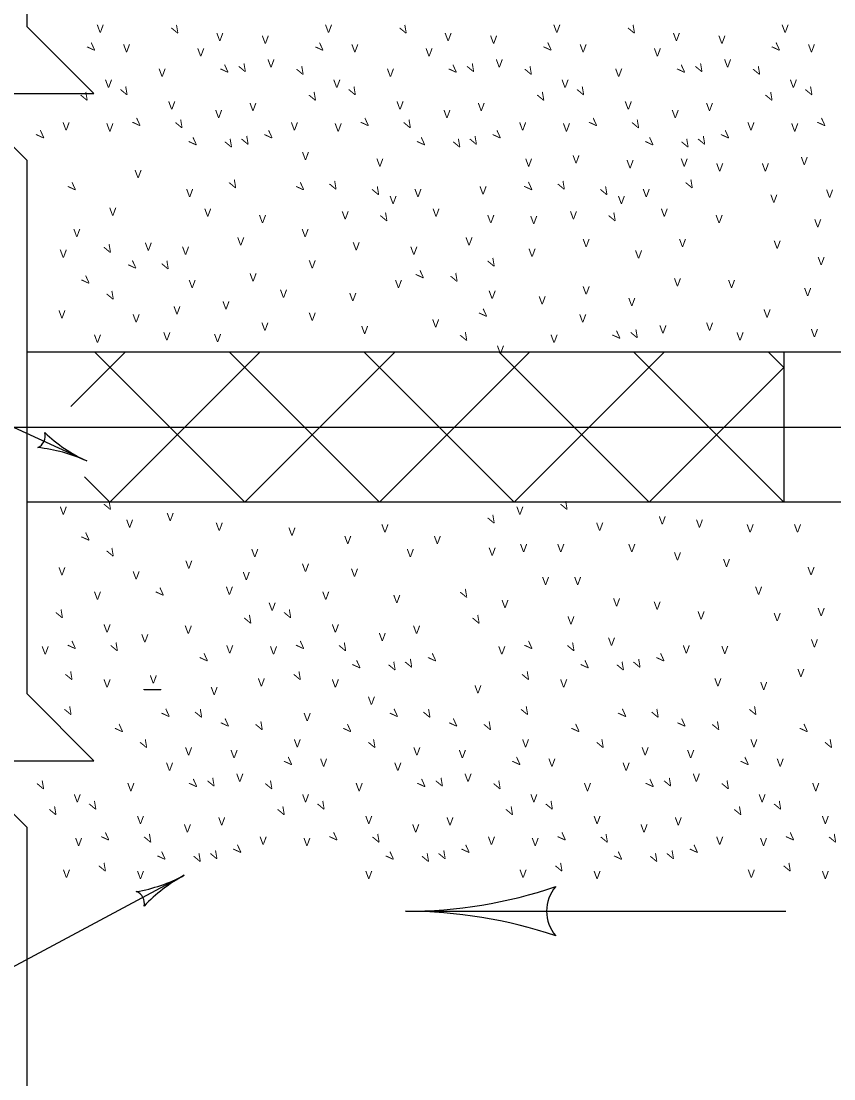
# Model space of a CAD drawing. Extents: x 997.6 to 1036.7, y 998.9 to 1022.9.
# Drawn here: x 1010.503 to 1012.535, y 1016.063 to 1018.705 of the extents above; entities that cross this region are included whole.
import ezdxf

# ---------------------------------------------------------------- set-up
doc = ezdxf.new("R2010")
doc.units = 0
doc.layers.add('Level 1', color=7, linetype='Continuous')

msp = doc.modelspace()

# ---------------------------------------------------------------- linework, layer by layer
at = {"layer": 'Level 1'}
for p, q in [((1009.9781, 1017.9223), (1010.6672, 1017.6064)), ((1012.4097, 1017.8783), (1010.5186, 1017.8783)), ((1010.6275, 1017.7427), (1010.7632, 1017.8783)), ((1010.687, 1017.8783), (1011.062, 1017.5033)), ((1010.7252, 1017.5033), (1011.1002, 1017.8783)), ((1011.024, 1017.8783), (1011.399, 1017.5033)), ((1011.062, 1017.5033), (1011.437, 1017.8783)), ((1011.3608, 1017.8783), (1011.7358, 1017.5033)), ((1011.3988, 1017.5033), (1011.7739, 1017.8783)), ((1011.6978, 1017.8783), (1012.0728, 1017.5033)), ((1011.7358, 1017.5033), (1012.1108, 1017.8783)), ((1012.0347, 1017.8783), (1012.4097, 1017.5033)), ((1012.3715, 1017.8783), (1012.4097, 1017.8402)), ((1012.7847, 1017.8783), (1012.4097, 1017.8783)), ((1012.4097, 1017.8783), (1012.4097, 1017.5033)), ((1012.0727, 1017.5033), (1012.4097, 1017.8402)), ((1010.3223, 1017.6908), (1012.6184, 1017.6908)), ((1010.6615, 1017.567), (1010.7252, 1017.5033)), ((1012.4097, 1017.5033), (1010.5186, 1017.5033)), ((1012.7847, 1017.5033), (1012.4097, 1017.5033)), ((1010.8108, 1017.0347), (1010.8106, 1017.0366)), ((1010.8523, 1017.0347), (1010.8108, 1017.0347)), ((1010.8523, 1017.0347), (1010.8523, 1017.0366)), ((1010.0104, 1016.0895), (1010.911, 1016.5713)), ((1011.4645, 1016.4813), (1012.4148, 1016.4813))]:
    msp.add_line(p, q, dxfattribs=at)
for points in [[(1010.5186, 1018.1074), (1010.5186, 1018.3574), (1010.3519, 1018.5242), (1010.6853, 1018.5242), (1010.5186, 1018.6908), (1010.5186, 1020.3711)], [(1010.5186, 1014.8278), (1010.5186, 1016.6908), (1010.3519, 1016.8576), (1010.6853, 1016.8576), (1010.5186, 1017.0243), (1010.5186, 1018.1074)]]:
    msp.add_lwpolyline(points, dxfattribs=at)
for centre, radius, start, end in [((1010.532, 1017.6684), 0.0313, 294.1508, 16.2675), ((1010.8301, 1017.9618), 0.3909, 226.7234, 245.3701), ((1010.5043, 1017.251), 0.3909, 65.3762, 84.045), ((1010.5043, 1017.251), 0.3909, 65.364, 65.3762), ((1010.7266, 1016.916), 0.3909, 279.4909, 298.1376), ((1011.0954, 1016.2265), 0.3909, 118.1437, 136.8125), ((1011.0954, 1016.2265), 0.3909, 118.1315, 118.1437), ((1010.7799, 1016.5012), 0.0313, 346.9183, 69.035), ((1011.4645, 1017.6532), 1.1719, 270, 288.6688), ((1011.9101, 1016.4812), 0.0937, 138.7746, 220.8913), ((1011.4645, 1017.6532), 1.1719, 269.9878, 270), ((1011.4645, 1015.3095), 1.1719, 71.3472, 89.9939)]:
    msp.add_arc(centre, radius, start, end, dxfattribs=at)

# ---------------------------------------------------------------- texts
for rotation, p in [(29.9221, (1010.8873, 1018.6704)), (29.9221, (1011.4579, 1018.6704)), (29.9221, (1012.0285, 1018.6704)), (45, (1010.6808, 1018.626)), (45, (1011.2514, 1018.626)), (45, (1011.822, 1018.626)), (45, (1012.3926, 1018.626)), (45, (1011.0141, 1018.571)), (29.9221, (1011.0559, 1018.5743)), (29.9221, (1011.2003, 1018.5673)), (45, (1011.5847, 1018.571)), (29.9221, (1011.6265, 1018.5743)), (29.9221, (1011.7708, 1018.5673)), (45, (1012.1553, 1018.571)), (29.9221, (1012.1971, 1018.5743)), (29.9221, (1012.3414, 1018.5673)), (29.9221, (1010.7603, 1018.5164)), (29.9221, (1011.3308, 1018.5164)), (29.9221, (1011.9014, 1018.5164)), (29.9221, (1012.472, 1018.5164)), (29.9221, (1010.6606, 1018.5027)), (29.9221, (1011.2312, 1018.5027)), (29.9221, (1011.8018, 1018.5027)), (29.9221, (1012.3723, 1018.5027)), (45, (1010.7943, 1018.4377)), (29.9221, (1010.8977, 1018.4339)), (45, (1011.3648, 1018.4377)), (29.9221, (1011.4683, 1018.4339)), (45, (1011.9354, 1018.4377)), (29.9221, (1012.0388, 1018.4339)), (45, (1012.506, 1018.4377)), (45, (1010.5538, 1018.4068)), (45, (1011.1243, 1018.4068)), (45, (1011.6949, 1018.4068)), (45, (1012.2655, 1018.4068)), (45, (1010.9351, 1018.3895)), (29.9221, (1011.0213, 1018.3858)), (29.9221, (1011.0628, 1018.3928)), (45, (1011.5057, 1018.3895)), (29.9221, (1011.5919, 1018.3858)), (29.9221, (1011.6334, 1018.3928)), (45, (1012.0763, 1018.3895)), (29.9221, (1012.1625, 1018.3858)), (29.9221, (1012.204, 1018.3928)), (45, (1010.6327, 1018.2773)), (29.9221, (1011.0318, 1018.2839)), (45, (1011.2033, 1018.2773)), (29.9221, (1011.2826, 1018.2805)), (45, (1011.7738, 1018.2773)), (29.9221, (1011.8532, 1018.2805)), (29.9221, (1012.1729, 1018.2839)), (29.9221, (1011.3891, 1018.2668)), (29.9221, (1011.9597, 1018.2668)), (29.9221, (1011.4097, 1018.2015)), (29.9221, (1011.9803, 1018.2015)), (29.9221, (1010.7188, 1018.1224)), (45, (1010.7838, 1018.0815)), (29.9221, (1010.8632, 1018.0813)), (29.9221, (1011.6779, 1018.0881)), (45, (1010.667, 1018.0437)), (45, (1011.5024, 1018.0574)), (29.9221, (1011.5852, 1018.0503)), (29.9221, (1010.7258, 1018.0057)), (45, (1011.6604, 1017.9613)), (45, (1011.9937, 1017.9063)), (29.9221, (1012.0355, 1017.9095)), (29.9221, (1011.6093, 1017.9026)), (29.9221, (1010.7188, 1017.4806)), (29.9221, (1011.86, 1017.4806)), (29.9221, (1011.6779, 1017.4463)), (45, (1010.667, 1017.4018)), (29.9221, (1010.7258, 1017.3638)), (45, (1010.8525, 1017.2644)), (29.9221, (1011.6093, 1017.2608)), (29.9221, (1010.5987, 1017.2098)), (29.9221, (1011.0696, 1017.1961)), (29.9221, (1011.1693, 1017.2098)), (29.9221, (1011.6402, 1017.1961)), (45, (1010.6327, 1017.1311)), (29.9221, (1010.7361, 1017.1273)), (45, (1011.2033, 1017.1311)), (29.9221, (1011.3067, 1017.1273)), (45, (1011.7738, 1017.1311)), (29.9221, (1011.8773, 1017.1273)), (45, (1010.9628, 1017.1002)), (29.9221, (1011.4718, 1017.0862)), (45, (1011.5333, 1017.1002)), (29.9221, (1012.0424, 1017.0862)), (45, (1012.1039, 1017.1002)), (45, (1011.3441, 1017.0829)), (29.9221, (1011.4303, 1017.0793)), (45, (1011.9147, 1017.0829)), (29.9221, (1012.0009, 1017.0793)), (29.9221, (1010.6227, 1017.0553)), (29.9221, (1011.1933, 1017.0553)), (29.9221, (1011.7638, 1017.0553)), (29.9221, (1010.6203, 1016.9679)), (45, (1010.8673, 1016.9613)), (29.9221, (1010.9467, 1016.9611)), (45, (1011.4378, 1016.9613)), (29.9221, (1011.5173, 1016.9611)), (29.9221, (1011.7614, 1016.9679)), (45, (1012.0084, 1016.9613)), (29.9221, (1012.0878, 1016.9611)), (29.9221, (1012.332, 1016.9679)), (45, (1011.0153, 1016.9373)), (29.9221, (1011.0981, 1016.9302)), (45, (1011.5859, 1016.9373)), (29.9221, (1011.6687, 1016.9302)), (45, (1012.1565, 1016.9373)), (29.9221, (1012.2393, 1016.9302)), (45, (1010.7505, 1016.9235)), (45, (1011.3211, 1016.9235)), (45, (1011.8917, 1016.9235)), (45, (1012.4623, 1016.9235)), (29.9221, (1010.8093, 1016.8855)), (29.9221, (1011.3798, 1016.8855)), (29.9221, (1011.9504, 1016.8855)), (29.9221, (1012.521, 1016.8855)), (45, (1011.1733, 1016.8411)), (45, (1011.7439, 1016.8411)), (45, (1012.3145, 1016.8411)), (29.9221, (1010.5516, 1016.7824)), (45, (1010.936, 1016.7861)), (29.9221, (1010.9778, 1016.7893)), (29.9221, (1011.1222, 1016.7824)), (45, (1011.5066, 1016.7861)), (29.9221, (1011.5484, 1016.7893)), (29.9221, (1011.6928, 1016.7824)), (45, (1012.0772, 1016.7861)), (29.9221, (1012.119, 1016.7893)), (29.9221, (1012.2633, 1016.7824)), (29.9221, (1010.5825, 1016.7178)), (29.9221, (1010.6822, 1016.7315)), (29.9221, (1011.1531, 1016.7178)), (29.9221, (1011.2528, 1016.7315)), (29.9221, (1011.7237, 1016.7178)), (29.9221, (1011.8233, 1016.7315)), (29.9221, (1012.2943, 1016.7178)), (29.9221, (1012.3939, 1016.7315)), (45, (1010.7162, 1016.6528)), (29.9221, (1010.8196, 1016.649)), (45, (1011.2868, 1016.6528)), (29.9221, (1011.3902, 1016.649)), (45, (1011.8573, 1016.6528)), (29.9221, (1011.9608, 1016.649)), (45, (1012.4279, 1016.6528)), (29.9221, (1012.5313, 1016.649)), (45, (1011.0463, 1016.6218)), (45, (1011.6168, 1016.6218)), (45, (1012.1874, 1016.6218)), (45, (1010.857, 1016.6046)), (29.9221, (1010.9433, 1016.6009)), (29.9221, (1010.9848, 1016.6078)), (45, (1011.4276, 1016.6046)), (29.9221, (1011.5138, 1016.6009)), (29.9221, (1011.5553, 1016.6078)), (45, (1011.9982, 1016.6046)), (29.9221, (1012.0844, 1016.6009)), (29.9221, (1012.1259, 1016.6078)), (29.9221, (1010.7062, 1016.5769)), (29.9221, (1011.8473, 1016.5769)), (29.9221, (1012.4179, 1016.5769))]:
    msp.add_text('V', height=0.02, rotation=rotation, dxfattribs=at).set_placement(p)
for p in [(1010.692, 1018.6763), (1010.9909, 1018.6557), (1011.2626, 1018.6763), (1011.5615, 1018.6557), (1011.8332, 1018.6763), (1012.1321, 1018.6557), (1012.4038, 1018.6763), (1010.7578, 1018.6276), (1011.1046, 1018.6488), (1011.3284, 1018.6276), (1011.6752, 1018.6488), (1011.899, 1018.6276), (1012.2458, 1018.6488), (1012.4696, 1018.6276), (1010.9433, 1018.6173), (1011.5139, 1018.6173), (1012.0845, 1018.6173), (1011.1188, 1018.5898), (1011.6894, 1018.5898), (1012.26, 1018.5898), (1010.8467, 1018.5663), (1011.4173, 1018.5663), (1011.9878, 1018.5663), (1010.7127, 1018.5388), (1011.2833, 1018.5388), (1011.8538, 1018.5388), (1012.4244, 1018.5388), (1010.8707, 1018.4845), (1011.0737, 1018.4811), (1011.4413, 1018.4845), (1011.6443, 1018.4811), (1012.0118, 1018.4845), (1012.2148, 1018.4811), (1010.988, 1018.4633), (1011.5586, 1018.4633), (1012.1292, 1018.4633), (1010.6067, 1018.4323), (1010.7161, 1018.4295), (1011.1773, 1018.4323), (1011.2867, 1018.4295), (1011.7478, 1018.4323), (1011.8573, 1018.4295), (1012.3184, 1018.4323), (1012.4278, 1018.4295), (1011.205, 1018.3584), (1011.3909, 1018.342), (1011.7628, 1018.342), (1011.8812, 1018.3503), (1012.0163, 1018.3379), (1012.1516, 1018.342), (1012.4517, 1018.3461), (1010.7866, 1018.3133), (1012.2403, 1018.3298), (1012.3544, 1018.3298), (1010.9155, 1018.2658), (1011.4861, 1018.2658), (1011.6488, 1018.2723), (1012.0567, 1018.2658), (1012.515, 1018.2642), (1011.424, 1018.2486), (1011.9946, 1018.2486), (1012.3756, 1018.2518), (1010.7233, 1018.219), (1010.9607, 1018.2171), (1011.3043, 1018.2102), (1011.5313, 1018.2171), (1011.8748, 1018.2102), (1012.1018, 1018.2171), (1011.0976, 1018.2005), (1011.6682, 1018.2005), (1011.7755, 1018.1985), (1012.2388, 1018.2005), (1012.4854, 1018.1903), (1010.6335, 1018.1662), (1011.2041, 1018.1662), (1010.8122, 1018.1318), (1011.0432, 1018.1449), (1011.3318, 1018.1329), (1011.6138, 1018.1449), (1011.9065, 1018.1412), (1012.1473, 1018.1412), (1012.384, 1018.137), (1010.5997, 1018.114), (1010.9053, 1018.1215), (1011.4758, 1018.1215), (1011.7713, 1018.1165), (1012.0375, 1018.1124), (1012.4939, 1018.0961), (1011.2219, 1018.0878), (1011.074, 1018.0551), (1012.1347, 1018.0428), (1010.9218, 1018.0387), (1011.4374, 1018.0387), (1011.9065, 1018.0223), (1012.2699, 1018.0387), (1012.4601, 1018.0182), (1011.1501, 1018.0141), (1011.3233, 1018.0058), (1011.6716, 1018.0115), (1011.7966, 1017.9977), (1012.0206, 1017.9936), (1010.8838, 1017.9731), (1011.0063, 1017.9853), (1012.3587, 1017.9648), (1010.5963, 1017.9628), (1010.7818, 1017.9525), (1011.2219, 1017.9567), (1011.5304, 1017.9403), (1011.898, 1017.9526), (1011.1036, 1017.9321), (1011.3529, 1017.9238), (1012.0984, 1017.925), (1012.215, 1017.9321), (1012.477, 1017.9157), (1010.6851, 1017.9016), (1010.8585, 1017.9074), (1010.9853, 1017.9033), (1011.8263, 1017.9016), (1012.2911, 1017.9074), (1011.6923, 1017.8741), (1010.5997, 1017.4722), (1011.7408, 1017.4722), (1010.7655, 1017.4401), (1010.8669, 1017.4565), (1012.0967, 1017.4483), (1012.1897, 1017.4401), (1010.9895, 1017.4319), (1011.1712, 1017.4196), (1011.4036, 1017.4278), (1011.9403, 1017.4319), (1012.3164, 1017.4278), (1012.4348, 1017.4278), (1011.3107, 1017.3991), (1011.5346, 1017.3991), (1011.0783, 1017.3663), (1011.467, 1017.3663), (1011.6716, 1017.3697), (1011.7502, 1017.3786), (1011.8431, 1017.3786), (1012.0206, 1017.3786), (1012.1347, 1017.3581), (1010.9134, 1017.3376), (1011.205, 1017.3294), (1012.2573, 1017.3417), (1010.5963, 1017.321), (1010.7818, 1017.3107), (1011.0571, 1017.3089), (1011.3275, 1017.3171), (1012.4686, 1017.3212), (1011.8051, 1017.2966), (1011.8853, 1017.2966), (1010.6851, 1017.2598), (1011.0148, 1017.272), (1011.2557, 1017.2598), (1011.4332, 1017.2515), (1012.3375, 1017.272), (1011.1217, 1017.2323), (1011.7037, 1017.2393), (1011.9826, 1017.2433), (1012.084, 1017.2351), (1011.8685, 1017.1983), (1012.1938, 1017.2105), (1012.384, 1017.2064), (1012.4939, 1017.2188), (1010.7091, 1017.1779), (1010.9121, 1017.1745), (1011.2797, 1017.1779), (1011.4827, 1017.1745), (1010.8035, 1017.1531), (1011.397, 1017.1567), (1011.9699, 1017.1449), (1010.5545, 1017.1229), (1011.0157, 1017.1258), (1011.1251, 1017.1229), (1011.6957, 1017.1229), (1012.1568, 1017.1258), (1012.253, 1017.1244), (1012.477, 1017.1408), (1012.4432, 1017.067), (1010.7091, 1017.0405), (1010.8247, 1017.0507), (1011.0947, 1017.0433), (1011.2797, 1017.0405), (1011.8503, 1017.0405), (1012.2358, 1017.0433), (1010.9768, 1017.0219), (1011.636, 1017.026), (1012.3503, 1017.0343), (1011.3698, 1016.9973), (1011.2093, 1016.9563), (1011.1845, 1016.8913), (1011.7551, 1016.8913), (1012.3257, 1016.8913), (1010.9128, 1016.8708), (1011.0265, 1016.8639), (1011.4834, 1016.8708), (1011.5971, 1016.8639), (1012.054, 1016.8708), (1012.1677, 1016.8639), (1010.8653, 1016.8323), (1011.2503, 1016.8427), (1011.4358, 1016.8323), (1011.8209, 1016.8427), (1012.0064, 1016.8323), (1012.3915, 1016.8427), (1011.0408, 1016.8048), (1011.6113, 1016.8048), (1012.1819, 1016.8048), (1010.7686, 1016.7814), (1011.3392, 1016.7814), (1011.9098, 1016.7814), (1012.4803, 1016.7814), (1010.6346, 1016.7539), (1011.2052, 1016.7539), (1011.7758, 1016.7539), (1012.3463, 1016.7539), (1010.7926, 1016.6996), (1010.9956, 1016.6962), (1011.3632, 1016.6996), (1011.5662, 1016.6962), (1011.9338, 1016.6996), (1012.1368, 1016.6962), (1012.5043, 1016.6996), (1010.9099, 1016.6783), (1011.4805, 1016.6783), (1012.0511, 1016.6783), (1010.638, 1016.6446), (1011.0992, 1016.6474), (1011.2086, 1016.6446), (1011.6698, 1016.6474), (1011.7792, 1016.6446), (1012.2403, 1016.6474), (1012.3498, 1016.6446), (1010.6076, 1016.565), (1011.7488, 1016.565), (1012.3193, 1016.565), (1010.7926, 1016.5622), (1011.3632, 1016.5622), (1011.9338, 1016.5622), (1012.5043, 1016.5622)]:
    msp.add_text('V', height=0.02, dxfattribs=at).set_placement(p)

doc.saveas('drawing.dxf')
